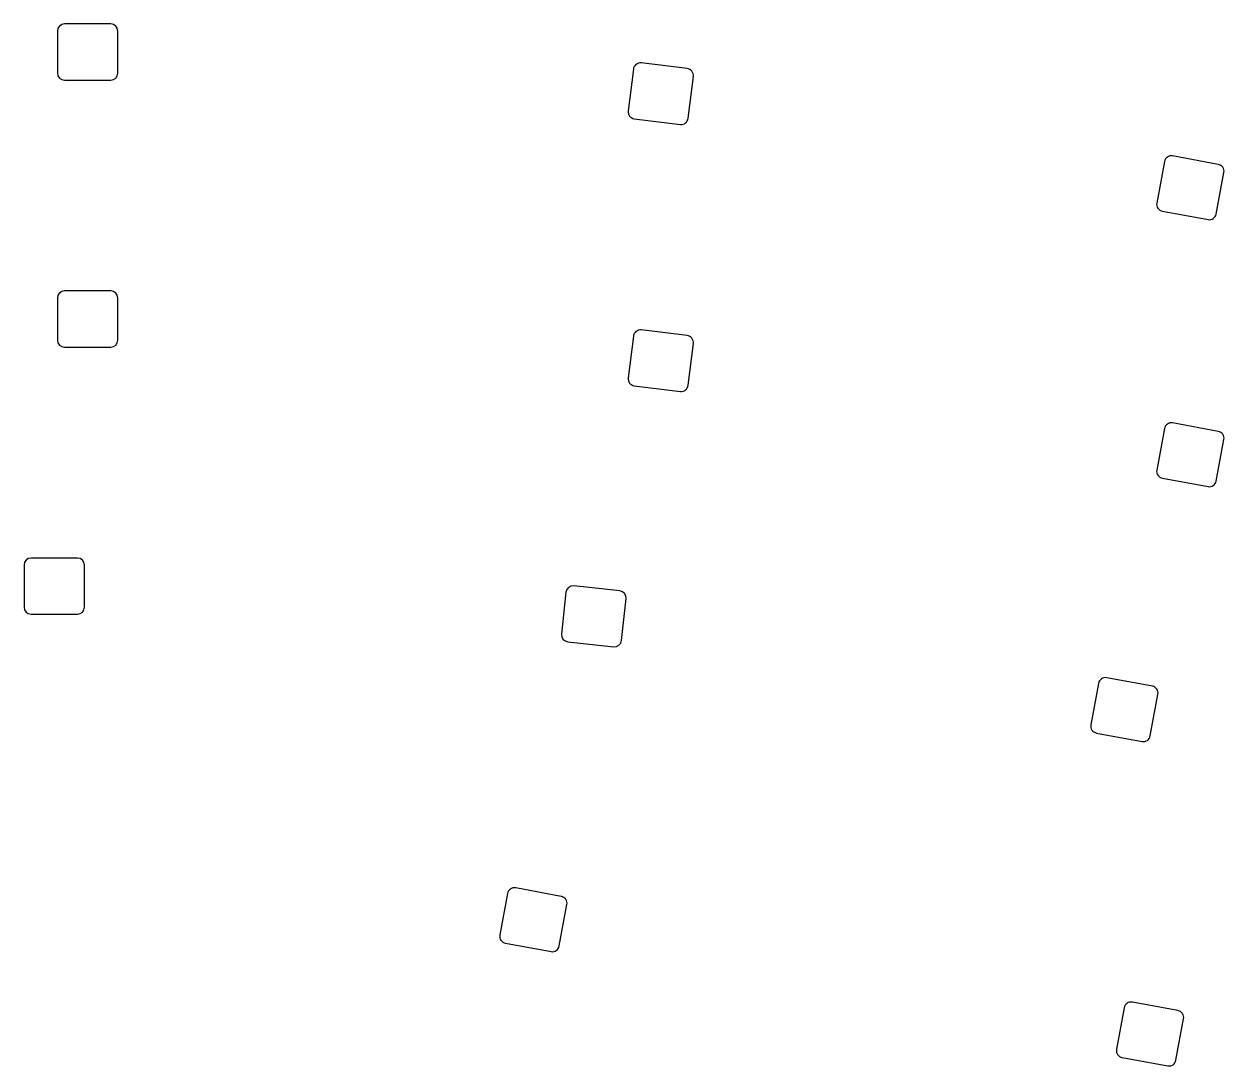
# Model space of a CAD drawing. Header units: millimetres. Extents: x 0.5 to 85.9, y -77.1 to -3.
import ezdxf

# ---------------------------------------------------------------- set-up
doc = ezdxf.new("R2010")
doc.units = ezdxf.units.MM

msp = doc.modelspace()

# ---------------------------------------------------------------- linework, layer by layer
for p, q in [((6.65, -3), (3.35, -3)), ((2.85, -3.5), (2.85, -6.5)), ((7.15, -6.5), (7.15, -3.5)), ((47.661, -6.177), (44.386, -5.774)), ((43.829, -6.21), (43.463, -9.187)), ((47.731, -9.711), (48.097, -6.734)), ((3.35, -7), (6.65, -7)), ((43.898, -9.745), (47.174, -10.147)), ((81.616, -12.789), (81.07, -15.739)), ((85.444, -12.99), (82.199, -12.388)), ((85.298, -16.522), (85.844, -13.573)), ((81.47, -16.322), (84.715, -16.923)), ((6.65, -22), (3.35, -22)), ((2.85, -22.5), (2.85, -25.5)), ((7.15, -25.5), (7.15, -22.5)), ((43.829, -25.21), (43.463, -28.187)), ((47.661, -25.177), (44.386, -24.774)), ((3.35, -26), (6.65, -26)), ((47.731, -28.711), (48.097, -25.734)), ((43.898, -28.745), (47.174, -29.147)), ((85.444, -31.99), (82.199, -31.388)), ((81.616, -31.789), (81.07, -34.739)), ((85.298, -35.522), (85.844, -32.573)), ((81.47, -35.322), (84.715, -35.923)), ((0.475, -41.5), (0.475, -44.5)), ((4.275, -41), (0.975, -41)), ((4.775, -44.5), (4.775, -41.5)), ((39.036, -43.432), (38.716, -46.415)), ((42.867, -43.341), (39.586, -42.988)), ((42.991, -46.874), (43.311, -43.891)), ((0.975, -45), (4.275, -45)), ((39.16, -46.966), (42.441, -47.318)), ((76.926, -49.921), (76.379, -52.871)), ((80.754, -50.122), (77.509, -49.521)), ((80.607, -53.654), (81.154, -50.705)), ((76.78, -53.454), (80.025, -54.055)), ((34.874, -64.875), (34.328, -67.825)), ((38.702, -65.076), (35.457, -64.474)), ((38.556, -68.608), (39.102, -65.659)), ((34.728, -68.407), (37.973, -69.009)), ((78.752, -73.007), (78.205, -75.957)), ((82.579, -73.208), (79.335, -72.607)), ((82.433, -76.741), (82.98, -73.791)), ((78.606, -76.54), (81.851, -77.141))]:
    msp.add_line(p, q)
for centre, start, end in [((3.35, -3.5), 90, 180), ((6.65, -3.5), 0, 90), ((44.325, -6.271), 83, 173), ((3.35, -6.5), 180, 270), ((6.65, -6.5), 270, 0), ((47.6, -6.673), 353, 83), ((43.959, -9.248), 173, 263), ((47.235, -9.65), 263, 353), ((82.108, -12.88), 79.5, 169.5), ((85.353, -13.481), 349.5, 79.5), ((81.561, -15.83), 169.5, 259.5), ((84.806, -16.431), 259.5, 349.5), ((3.35, -22.5), 90, 180), ((6.65, -22.5), 0, 90), ((3.35, -25.5), 180, 270), ((6.65, -25.5), 270, 0), ((44.325, -25.271), 83, 173), ((47.6, -25.673), 353, 83), ((43.959, -28.248), 173, 263), ((47.235, -28.65), 263, 353), ((82.108, -31.88), 79.5, 169.5), ((85.353, -32.481), 349.5, 79.5), ((81.561, -34.83), 169.5, 259.5), ((84.806, -35.431), 259.5, 349.5), ((0.975, -41.5), 90, 180), ((4.275, -41.5), 0, 90), ((39.533, -43.486), 83.875, 173.875), ((42.814, -43.838), 353.875, 83.875), ((0.975, -44.5), 180, 270), ((4.275, -44.5), 270, 0), ((39.213, -46.468), 173.875, 263.875), ((42.494, -46.821), 263.875, 353.875), ((77.418, -50.012), 79.5, 169.5), ((80.662, -50.614), 349.5, 79.5), ((76.871, -52.962), 169.5, 259.5), ((80.116, -53.563), 259.5, 349.5), ((35.366, -64.966), 79.5, 169.5), ((38.611, -65.567), 349.5, 79.5), ((34.819, -67.916), 169.5, 259.5), ((38.064, -68.517), 259.5, 349.5), ((79.244, -73.098), 79.5, 169.5), ((82.488, -73.7), 349.5, 79.5), ((78.697, -76.048), 169.5, 259.5), ((81.942, -76.649), 259.5, 349.5)]:
    msp.add_arc(centre, 0.5, start, end)

doc.saveas('drawing.dxf')
